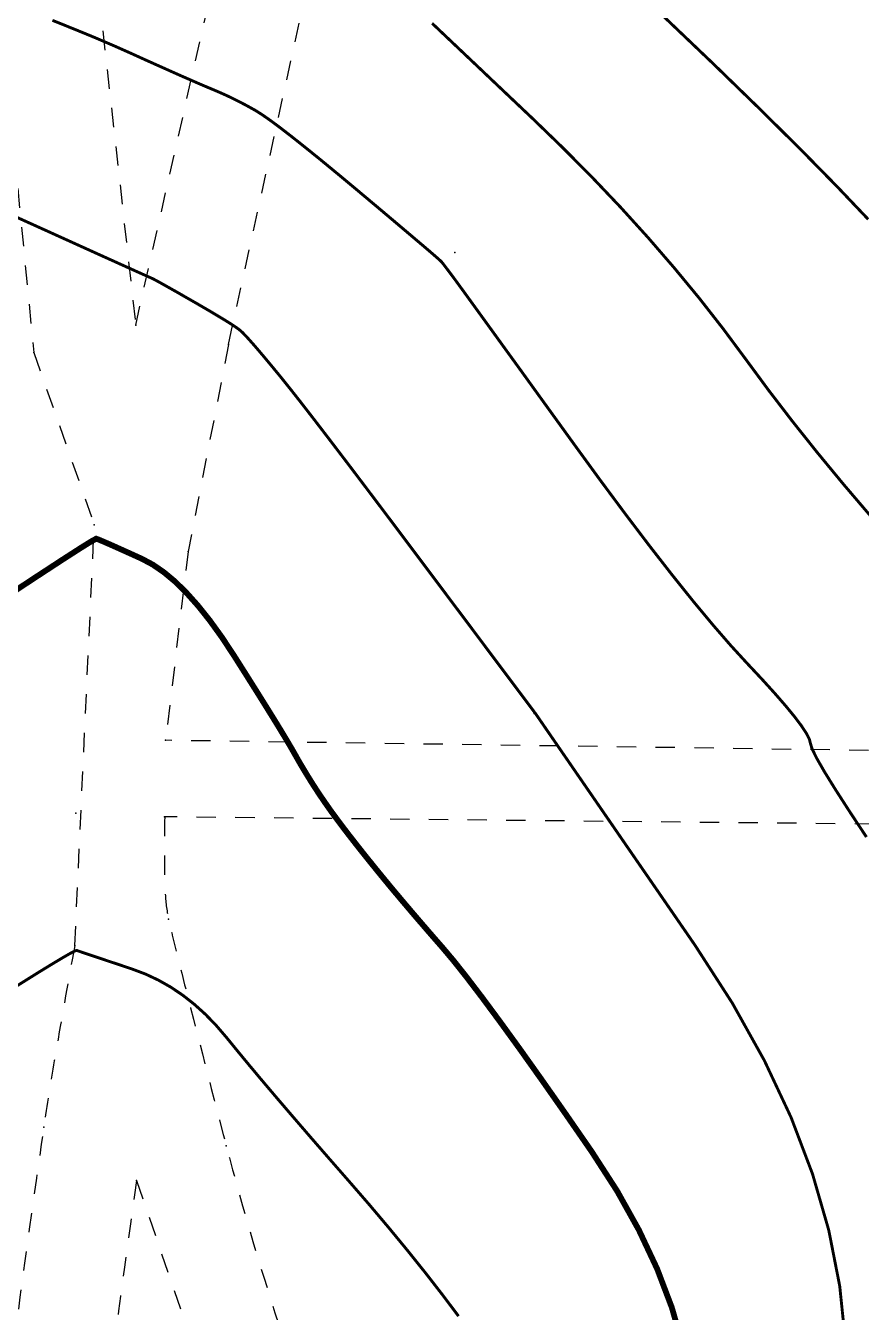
# Model space of a CAD drawing. Extents: x 940 to 1495, y 832 to 1212.
# Drawn here: x 1248.83 to 1270.41, y 914.19 to 947.43 of the extents above; entities that cross this region are included whole.
import ezdxf

# ---------------------------------------------------------------- set-up
doc = ezdxf.new("R2010")
doc.units = 0
doc.header["$LTSCALE"] = 0.5
doc.header["$PDSIZE"] = 0.2
doc.linetypes.add('X6', pattern=[2, 1, -1])
for name, color, linetype in [('DGX', 2, 'CONTINUOUS'), ('DLSS', 4, 'CONTINUOUS'), ('ZDH', 1, 'CONTINUOUS')]:
    doc.layers.add(name, color=color, linetype=linetype)

msp = doc.modelspace()

# ---------------------------------------------------------------- linework, layer by layer
at = {"layer": 'DGX', "linetype": 'Continuous', "const_width": 0.075, "flags": 128}
for points in [[(1270.588, 942.426), (1269.784, 943.272), (1268.849, 944.224), (1267.782, 945.281), (1266.585, 946.444), (1265.255, 947.712)], [(1270.588, 942.426), (1269.784, 943.272), (1268.849, 944.224), (1267.782, 945.281), (1266.585, 946.444), (1265.255, 947.712)], [(1270.588, 942.426), (1269.784, 943.272), (1268.849, 944.224), (1267.782, 945.281), (1266.585, 946.444), (1265.255, 947.712)], [(1270.588, 942.426), (1269.784, 943.272), (1268.849, 944.224), (1267.782, 945.281), (1266.585, 946.444), (1265.255, 947.712)], [(1270.588, 942.426), (1269.784, 943.272), (1268.849, 944.224), (1267.782, 945.281), (1266.585, 946.444), (1265.255, 947.712)], [(1270.588, 942.426), (1269.784, 943.272), (1268.849, 944.224), (1267.782, 945.281), (1266.585, 946.444), (1265.255, 947.712)], [(1270.544, 926.469), (1270.104, 927.135), (1269.743, 927.696), (1269.461, 928.152), (1269.26, 928.503), (1269.138, 928.749), (1269.096, 928.89), (1269.068, 928.999), (1268.99, 929.151), (1268.862, 929.345), (1268.684, 929.581), (1268.455, 929.86), (1268.176, 930.181), (1267.847, 930.544), (1267.467, 930.95), (1267.042, 931.413), (1266.578, 931.948), (1266.074, 932.554), (1265.53, 933.232), (1264.946, 933.982), (1264.323, 934.804), (1263.659, 935.698), (1262.956, 936.664), (1262.275, 937.607), (1261.678, 938.435), (1261.163, 939.146), (1260.733, 939.741), (1260.386, 940.22), (1260.123, 940.583), (1259.943, 940.83), (1259.846, 940.961), (1259.794, 941.031), (1259.747, 941.093), (1259.705, 941.149), (1259.667, 941.198), (1259.635, 941.241), (1259.607, 941.277), (1259.584, 941.306), (1259.566, 941.328), (1259.519, 941.373), (1259.409, 941.47), (1259.235, 941.621), (1258.997, 941.823), (1258.696, 942.078), (1258.332, 942.386), (1257.905, 942.746), (1257.414, 943.158), (1256.915, 943.574), (1256.464, 943.946), (1256.061, 944.272), (1255.706, 944.554), (1255.4, 944.791), (1255.141, 944.983), (1254.93, 945.13), (1254.767, 945.233), (1254.628, 945.311), (1254.489, 945.387), (1254.349, 945.46), (1254.21, 945.53), (1254.071, 945.597), (1253.932, 945.661), (1253.793, 945.722), (1253.654, 945.781), (1253.498, 945.846), (1253.31, 945.926), (1253.088, 946.023), (1252.834, 946.134), (1252.547, 946.262), (1252.227, 946.405), (1251.874, 946.563), (1251.489, 946.738), (1251.064, 946.926), (1250.594, 947.127), (1250.077, 947.339), (1249.516, 947.565)], [(1270.544, 926.469), (1270.104, 927.135), (1269.743, 927.696), (1269.461, 928.152), (1269.26, 928.503), (1269.138, 928.749), (1269.096, 928.89), (1269.068, 928.999), (1268.99, 929.151), (1268.862, 929.345), (1268.684, 929.581), (1268.455, 929.86), (1268.176, 930.181), (1267.847, 930.544), (1267.467, 930.95), (1267.042, 931.413), (1266.578, 931.948), (1266.074, 932.554), (1265.53, 933.232), (1264.946, 933.982), (1264.323, 934.804), (1263.659, 935.698), (1262.956, 936.664), (1262.275, 937.607), (1261.678, 938.435), (1261.163, 939.146), (1260.733, 939.741), (1260.386, 940.22), (1260.123, 940.583), (1259.943, 940.83), (1259.846, 940.961), (1259.794, 941.031), (1259.747, 941.093), (1259.705, 941.149), (1259.667, 941.198), (1259.635, 941.241), (1259.607, 941.277), (1259.584, 941.306), (1259.566, 941.328), (1259.519, 941.373), (1259.409, 941.47), (1259.235, 941.621), (1258.997, 941.823), (1258.696, 942.078), (1258.332, 942.386), (1257.905, 942.746), (1257.414, 943.158), (1256.915, 943.574), (1256.464, 943.946), (1256.061, 944.272), (1255.706, 944.554), (1255.4, 944.791), (1255.141, 944.983), (1254.93, 945.13), (1254.767, 945.233), (1254.628, 945.311), (1254.489, 945.387), (1254.349, 945.46), (1254.21, 945.53), (1254.071, 945.597), (1253.932, 945.661), (1253.793, 945.722), (1253.654, 945.781), (1253.498, 945.846), (1253.31, 945.926), (1253.088, 946.023), (1252.834, 946.134), (1252.547, 946.262), (1252.227, 946.405), (1251.874, 946.563), (1251.489, 946.738), (1251.064, 946.926), (1250.594, 947.127), (1250.077, 947.339), (1249.516, 947.565)], [(1270.544, 926.469), (1270.104, 927.135), (1269.743, 927.696), (1269.461, 928.152), (1269.26, 928.503), (1269.138, 928.749), (1269.096, 928.89), (1269.068, 928.999), (1268.99, 929.151), (1268.862, 929.345), (1268.684, 929.581), (1268.455, 929.86), (1268.176, 930.181), (1267.847, 930.544), (1267.467, 930.95), (1267.042, 931.413), (1266.578, 931.948), (1266.074, 932.554), (1265.53, 933.232), (1264.946, 933.982), (1264.323, 934.804), (1263.659, 935.698), (1262.956, 936.664), (1262.275, 937.607), (1261.678, 938.435), (1261.163, 939.146), (1260.733, 939.741), (1260.386, 940.22), (1260.123, 940.583), (1259.943, 940.83), (1259.846, 940.961), (1259.794, 941.031), (1259.747, 941.093), (1259.705, 941.149), (1259.667, 941.198), (1259.635, 941.241), (1259.607, 941.277), (1259.584, 941.306), (1259.566, 941.328), (1259.519, 941.373), (1259.409, 941.47), (1259.235, 941.621), (1258.997, 941.823), (1258.696, 942.078), (1258.332, 942.386), (1257.905, 942.746), (1257.414, 943.158), (1256.915, 943.574), (1256.464, 943.946), (1256.061, 944.272), (1255.706, 944.554), (1255.4, 944.791), (1255.141, 944.983), (1254.93, 945.13), (1254.767, 945.233), (1254.628, 945.311), (1254.489, 945.387), (1254.349, 945.46), (1254.21, 945.53), (1254.071, 945.597), (1253.932, 945.661), (1253.793, 945.722), (1253.654, 945.781), (1253.498, 945.846), (1253.31, 945.926), (1253.088, 946.023), (1252.834, 946.134), (1252.547, 946.262), (1252.227, 946.405), (1251.874, 946.563), (1251.489, 946.738), (1251.064, 946.926), (1250.594, 947.127), (1250.077, 947.339), (1249.516, 947.565)], [(1270.544, 926.469), (1270.104, 927.135), (1269.743, 927.696), (1269.461, 928.152), (1269.26, 928.503), (1269.138, 928.749), (1269.096, 928.89), (1269.068, 928.999), (1268.99, 929.151), (1268.862, 929.345), (1268.684, 929.581), (1268.455, 929.86), (1268.176, 930.181), (1267.847, 930.544), (1267.467, 930.95), (1267.042, 931.413), (1266.578, 931.948), (1266.074, 932.554), (1265.53, 933.232), (1264.946, 933.982), (1264.323, 934.804), (1263.659, 935.698), (1262.956, 936.664), (1262.275, 937.607), (1261.678, 938.435), (1261.163, 939.146), (1260.733, 939.741), (1260.386, 940.22), (1260.123, 940.583), (1259.943, 940.83), (1259.846, 940.961), (1259.794, 941.031), (1259.747, 941.093), (1259.705, 941.149), (1259.667, 941.198), (1259.635, 941.241), (1259.607, 941.277), (1259.584, 941.306), (1259.566, 941.328), (1259.519, 941.373), (1259.409, 941.47), (1259.235, 941.621), (1258.997, 941.823), (1258.696, 942.078), (1258.332, 942.386), (1257.905, 942.746), (1257.414, 943.158), (1256.915, 943.574), (1256.464, 943.946), (1256.061, 944.272), (1255.706, 944.554), (1255.4, 944.791), (1255.141, 944.983), (1254.93, 945.13), (1254.767, 945.233), (1254.628, 945.311), (1254.489, 945.387), (1254.349, 945.46), (1254.21, 945.53), (1254.071, 945.597), (1253.932, 945.661), (1253.793, 945.722), (1253.654, 945.781), (1253.498, 945.846), (1253.31, 945.926), (1253.088, 946.023), (1252.834, 946.134), (1252.547, 946.262), (1252.227, 946.405), (1251.874, 946.563), (1251.489, 946.738), (1251.064, 946.926), (1250.594, 947.127), (1250.077, 947.339), (1249.516, 947.565)], [(1270.658, 934.752), (1269.953, 935.578), (1269.278, 936.396), (1268.632, 937.207), (1268.015, 938.011), (1267.428, 938.808), (1266.841, 939.599), (1266.225, 940.387), (1265.578, 941.171), (1264.903, 941.952), (1264.198, 942.73), (1263.463, 943.504), (1262.698, 944.275), (1261.905, 945.042), (1261.137, 945.769), (1260.451, 946.42), (1259.846, 946.993), (1259.323, 947.489)], [(1270.658, 934.752), (1269.953, 935.578), (1269.278, 936.396), (1268.632, 937.207), (1268.015, 938.011), (1267.428, 938.808), (1266.841, 939.599), (1266.225, 940.387), (1265.578, 941.171), (1264.903, 941.952), (1264.198, 942.73), (1263.463, 943.504), (1262.698, 944.275), (1261.905, 945.042), (1261.137, 945.769), (1260.451, 946.42), (1259.846, 946.993), (1259.323, 947.489)], [(1270.658, 934.752), (1269.953, 935.578), (1269.278, 936.396), (1268.632, 937.207), (1268.015, 938.011), (1267.428, 938.808), (1266.841, 939.599), (1266.225, 940.387), (1265.578, 941.171), (1264.903, 941.952), (1264.198, 942.73), (1263.463, 943.504), (1262.698, 944.275), (1261.905, 945.042), (1261.137, 945.769), (1260.451, 946.42), (1259.846, 946.993), (1259.323, 947.489)], [(1270.658, 934.752), (1269.953, 935.578), (1269.278, 936.396), (1268.632, 937.207), (1268.015, 938.011), (1267.428, 938.808), (1266.841, 939.599), (1266.225, 940.387), (1265.578, 941.171), (1264.903, 941.952), (1264.198, 942.73), (1263.463, 943.504), (1262.698, 944.275), (1261.905, 945.042), (1261.137, 945.769), (1260.451, 946.42), (1259.846, 946.993), (1259.323, 947.489)], [(1270.658, 934.752), (1269.953, 935.578), (1269.278, 936.396), (1268.632, 937.207), (1268.015, 938.011), (1267.428, 938.808), (1266.841, 939.599), (1266.225, 940.387), (1265.578, 941.171), (1264.903, 941.952), (1264.198, 942.73), (1263.463, 943.504), (1262.698, 944.275), (1261.905, 945.042), (1261.137, 945.769), (1260.451, 946.42), (1259.846, 946.993), (1259.323, 947.489)], [(1270.658, 934.752), (1269.953, 935.578), (1269.278, 936.396), (1268.632, 937.207), (1268.015, 938.011), (1267.428, 938.808), (1266.841, 939.599), (1266.225, 940.387), (1265.578, 941.171), (1264.903, 941.952), (1264.198, 942.73), (1263.463, 943.504), (1262.698, 944.275), (1261.905, 945.042), (1261.137, 945.769), (1260.451, 946.42), (1259.846, 946.993), (1259.323, 947.489)], [(1270, 913.441), (1269.853, 914.872), (1269.57, 916.314), (1269.151, 917.765), (1268.597, 919.227), (1267.906, 920.698), (1267.079, 922.18), (1266.117, 923.672), (1265.151, 925.075), (1264.313, 926.291), (1263.605, 927.32), (1263.025, 928.162), (1262.574, 928.817), (1262.252, 929.285), (1262.059, 929.566), (1261.995, 929.66), (1261.994, 929.661), (1261.994, 929.661), (1261.993, 929.662), (1261.992, 929.664), (1261.991, 929.665), (1261.99, 929.667), (1261.988, 929.668), (1261.986, 929.67), (1261.984, 929.673), (1261.982, 929.675), (1261.979, 929.678), (1261.977, 929.682), (1261.974, 929.685), (1261.971, 929.69), (1261.967, 929.694), (1261.964, 929.699), (1261.916, 929.764), (1261.778, 929.948), (1261.55, 930.251), (1261.234, 930.674), (1260.827, 931.216), (1260.332, 931.878), (1259.746, 932.659), (1259.071, 933.56), (1258.384, 934.476), (1257.761, 935.303), (1257.203, 936.041), (1256.709, 936.69), (1256.279, 937.251), (1255.914, 937.722), (1255.613, 938.104), (1255.376, 938.398), (1255.181, 938.634), (1255.007, 938.844), (1254.851, 939.028), (1254.715, 939.186), (1254.599, 939.317), (1254.503, 939.422), (1254.426, 939.501), (1254.369, 939.554), (1254.308, 939.601), (1254.223, 939.66), (1254.112, 939.733), (1253.976, 939.818), (1253.814, 939.916), (1253.627, 940.028), (1253.415, 940.152), (1253.177, 940.29), (1252.941, 940.425), (1252.732, 940.545), (1252.551, 940.647), (1252.398, 940.733), (1252.273, 940.803), (1252.176, 940.855), (1252.106, 940.892), (1252.064, 940.911), (1251.992, 940.943), (1251.83, 941.015), (1251.579, 941.128), (1251.238, 941.282), (1250.808, 941.476), (1250.289, 941.711), (1249.68, 941.987), (1248.982, 942.303), (1248.28, 942.62)], [(1270, 913.441), (1269.853, 914.872), (1269.57, 916.314), (1269.151, 917.765), (1268.597, 919.227), (1267.906, 920.698), (1267.079, 922.18), (1266.117, 923.672), (1265.151, 925.075), (1264.313, 926.291), (1263.605, 927.32), (1263.025, 928.162), (1262.574, 928.817), (1262.252, 929.285), (1262.059, 929.566), (1261.995, 929.66), (1261.994, 929.661), (1261.994, 929.661), (1261.993, 929.662), (1261.992, 929.664), (1261.991, 929.665), (1261.99, 929.667), (1261.988, 929.668), (1261.986, 929.67), (1261.984, 929.673), (1261.982, 929.675), (1261.979, 929.678), (1261.977, 929.682), (1261.974, 929.685), (1261.971, 929.69), (1261.967, 929.694), (1261.964, 929.699), (1261.916, 929.764), (1261.778, 929.948), (1261.55, 930.251), (1261.234, 930.674), (1260.827, 931.216), (1260.332, 931.878), (1259.746, 932.659), (1259.071, 933.56), (1258.384, 934.476), (1257.761, 935.303), (1257.203, 936.041), (1256.709, 936.69), (1256.279, 937.251), (1255.914, 937.722), (1255.613, 938.104), (1255.376, 938.398), (1255.181, 938.634), (1255.007, 938.844), (1254.851, 939.028), (1254.715, 939.186), (1254.599, 939.317), (1254.503, 939.422), (1254.426, 939.501), (1254.369, 939.554), (1254.308, 939.601), (1254.223, 939.66), (1254.112, 939.733), (1253.976, 939.818), (1253.814, 939.916), (1253.627, 940.028), (1253.415, 940.152), (1253.177, 940.29), (1252.941, 940.425), (1252.732, 940.545), (1252.551, 940.647), (1252.398, 940.733), (1252.273, 940.803), (1252.176, 940.855), (1252.106, 940.892), (1252.064, 940.911), (1251.992, 940.943), (1251.83, 941.015), (1251.579, 941.128), (1251.238, 941.282), (1250.808, 941.476), (1250.289, 941.711), (1249.68, 941.987), (1248.982, 942.303), (1248.28, 942.62)], [(1270, 913.441), (1269.853, 914.872), (1269.57, 916.314), (1269.151, 917.765), (1268.597, 919.227), (1267.906, 920.698), (1267.079, 922.18), (1266.117, 923.672), (1265.151, 925.075), (1264.313, 926.291), (1263.605, 927.32), (1263.025, 928.162), (1262.574, 928.817), (1262.252, 929.285), (1262.059, 929.566), (1261.995, 929.66), (1261.994, 929.661), (1261.994, 929.661), (1261.993, 929.662), (1261.992, 929.664), (1261.991, 929.665), (1261.99, 929.667), (1261.988, 929.668), (1261.986, 929.67), (1261.984, 929.673), (1261.982, 929.675), (1261.979, 929.678), (1261.977, 929.682), (1261.974, 929.685), (1261.971, 929.69), (1261.967, 929.694), (1261.964, 929.699), (1261.916, 929.764), (1261.778, 929.948), (1261.55, 930.251), (1261.234, 930.674), (1260.827, 931.216), (1260.332, 931.878), (1259.746, 932.659), (1259.071, 933.56), (1258.384, 934.476), (1257.761, 935.303), (1257.203, 936.041), (1256.709, 936.69), (1256.279, 937.251), (1255.914, 937.722), (1255.613, 938.104), (1255.376, 938.398), (1255.181, 938.634), (1255.007, 938.844), (1254.851, 939.028), (1254.715, 939.186), (1254.599, 939.317), (1254.503, 939.422), (1254.426, 939.501), (1254.369, 939.554), (1254.308, 939.601), (1254.223, 939.66), (1254.112, 939.733), (1253.976, 939.818), (1253.814, 939.916), (1253.627, 940.028), (1253.415, 940.152), (1253.177, 940.29), (1252.941, 940.425), (1252.732, 940.545), (1252.551, 940.647), (1252.398, 940.733), (1252.273, 940.803), (1252.176, 940.855), (1252.106, 940.892), (1252.064, 940.911), (1251.992, 940.943), (1251.83, 941.015), (1251.579, 941.128), (1251.238, 941.282), (1250.808, 941.476), (1250.289, 941.711), (1249.68, 941.987), (1248.982, 942.303), (1248.28, 942.62)], [(1270, 913.441), (1269.853, 914.872), (1269.57, 916.314), (1269.151, 917.765), (1268.597, 919.227), (1267.906, 920.698), (1267.079, 922.18), (1266.117, 923.672), (1265.151, 925.075), (1264.313, 926.291), (1263.605, 927.32), (1263.025, 928.162), (1262.574, 928.817), (1262.252, 929.285), (1262.059, 929.566), (1261.995, 929.66), (1261.994, 929.661), (1261.994, 929.661), (1261.993, 929.662), (1261.992, 929.664), (1261.991, 929.665), (1261.99, 929.667), (1261.988, 929.668), (1261.986, 929.67), (1261.984, 929.673), (1261.982, 929.675), (1261.979, 929.678), (1261.977, 929.682), (1261.974, 929.685), (1261.971, 929.69), (1261.967, 929.694), (1261.964, 929.699), (1261.916, 929.764), (1261.778, 929.948), (1261.55, 930.251), (1261.234, 930.674), (1260.827, 931.216), (1260.332, 931.878), (1259.746, 932.659), (1259.071, 933.56), (1258.384, 934.476), (1257.761, 935.303), (1257.203, 936.041), (1256.709, 936.69), (1256.279, 937.251), (1255.914, 937.722), (1255.613, 938.104), (1255.376, 938.398), (1255.181, 938.634), (1255.007, 938.844), (1254.851, 939.028), (1254.715, 939.186), (1254.599, 939.317), (1254.503, 939.422), (1254.426, 939.501), (1254.369, 939.554), (1254.308, 939.601), (1254.223, 939.66), (1254.112, 939.733), (1253.976, 939.818), (1253.814, 939.916), (1253.627, 940.028), (1253.415, 940.152), (1253.177, 940.29), (1252.941, 940.425), (1252.732, 940.545), (1252.551, 940.647), (1252.398, 940.733), (1252.273, 940.803), (1252.176, 940.855), (1252.106, 940.892), (1252.064, 940.911), (1251.992, 940.943), (1251.83, 941.015), (1251.579, 941.128), (1251.238, 941.282), (1250.808, 941.476), (1250.289, 941.711), (1249.68, 941.987), (1248.982, 942.303), (1248.28, 942.62)], [(1270, 913.441), (1269.853, 914.872), (1269.57, 916.314), (1269.151, 917.765), (1268.597, 919.227), (1267.906, 920.698), (1267.079, 922.18), (1266.117, 923.672), (1265.151, 925.075), (1264.313, 926.291), (1263.605, 927.32), (1263.025, 928.162), (1262.574, 928.817), (1262.252, 929.285), (1262.059, 929.566), (1261.995, 929.66), (1261.994, 929.661), (1261.994, 929.661), (1261.993, 929.662), (1261.992, 929.664), (1261.991, 929.665), (1261.99, 929.667), (1261.988, 929.668), (1261.986, 929.67), (1261.984, 929.673), (1261.982, 929.675), (1261.979, 929.678), (1261.977, 929.682), (1261.974, 929.685), (1261.971, 929.69), (1261.967, 929.694), (1261.964, 929.699), (1261.916, 929.764), (1261.778, 929.948), (1261.55, 930.251), (1261.234, 930.674), (1260.827, 931.216), (1260.332, 931.878), (1259.746, 932.659), (1259.071, 933.56), (1258.384, 934.476), (1257.761, 935.303), (1257.203, 936.041), (1256.709, 936.69), (1256.279, 937.251), (1255.914, 937.722), (1255.613, 938.104), (1255.376, 938.398), (1255.181, 938.634), (1255.007, 938.844), (1254.851, 939.028), (1254.715, 939.186), (1254.599, 939.317), (1254.503, 939.422), (1254.426, 939.501), (1254.369, 939.554), (1254.308, 939.601), (1254.223, 939.66), (1254.112, 939.733), (1253.976, 939.818), (1253.814, 939.916), (1253.627, 940.028), (1253.415, 940.152), (1253.177, 940.29), (1252.941, 940.425), (1252.732, 940.545), (1252.551, 940.647), (1252.398, 940.733), (1252.273, 940.803), (1252.176, 940.855), (1252.106, 940.892), (1252.064, 940.911), (1251.992, 940.943), (1251.83, 941.015), (1251.579, 941.128), (1251.238, 941.282), (1250.808, 941.476), (1250.289, 941.711), (1249.68, 941.987), (1248.982, 942.303), (1248.28, 942.62)], [(1270, 913.441), (1269.853, 914.872), (1269.57, 916.314), (1269.151, 917.765), (1268.597, 919.227), (1267.906, 920.698), (1267.079, 922.18), (1266.117, 923.672), (1265.151, 925.075), (1264.313, 926.291), (1263.605, 927.32), (1263.025, 928.162), (1262.574, 928.817), (1262.252, 929.285), (1262.059, 929.566), (1261.995, 929.66), (1261.994, 929.661), (1261.994, 929.661), (1261.993, 929.662), (1261.992, 929.664), (1261.991, 929.665), (1261.99, 929.667), (1261.988, 929.668), (1261.986, 929.67), (1261.984, 929.673), (1261.982, 929.675), (1261.979, 929.678), (1261.977, 929.682), (1261.974, 929.685), (1261.971, 929.69), (1261.967, 929.694), (1261.964, 929.699), (1261.916, 929.764), (1261.778, 929.948), (1261.55, 930.251), (1261.234, 930.674), (1260.827, 931.216), (1260.332, 931.878), (1259.746, 932.659), (1259.071, 933.56), (1258.384, 934.476), (1257.761, 935.303), (1257.203, 936.041), (1256.709, 936.69), (1256.279, 937.251), (1255.914, 937.722), (1255.613, 938.104), (1255.376, 938.398), (1255.181, 938.634), (1255.007, 938.844), (1254.851, 939.028), (1254.715, 939.186), (1254.599, 939.317), (1254.503, 939.422), (1254.426, 939.501), (1254.369, 939.554), (1254.308, 939.601), (1254.223, 939.66), (1254.112, 939.733), (1253.976, 939.818), (1253.814, 939.916), (1253.627, 940.028), (1253.415, 940.152), (1253.177, 940.29), (1252.941, 940.425), (1252.732, 940.545), (1252.551, 940.647), (1252.398, 940.733), (1252.273, 940.803), (1252.176, 940.855), (1252.106, 940.892), (1252.064, 940.911), (1251.992, 940.943), (1251.83, 941.015), (1251.579, 941.128), (1251.238, 941.282), (1250.808, 941.476), (1250.289, 941.711), (1249.68, 941.987), (1248.982, 942.303), (1248.28, 942.62)], [(1260.007, 914.094), (1259.586, 914.653), (1259.146, 915.22), (1258.685, 915.795), (1258.205, 916.378), (1257.705, 916.97), (1257.186, 917.569), (1256.673, 918.155), (1256.193, 918.707), (1255.747, 919.224), (1255.334, 919.706), (1254.954, 920.154), (1254.608, 920.567), (1254.295, 920.946), (1254.015, 921.29), (1253.747, 921.603), (1253.469, 921.89), (1253.18, 922.151), (1252.882, 922.385), (1252.573, 922.593), (1252.253, 922.774), (1251.924, 922.929), (1251.584, 923.057), (1251.26, 923.166), (1250.977, 923.26), (1250.735, 923.341), (1250.534, 923.409), (1250.374, 923.462), (1250.256, 923.502), (1250.178, 923.529), (1250.141, 923.542), (1250.092, 923.526), (1249.978, 923.466), (1249.798, 923.363), (1249.552, 923.216), (1249.241, 923.026), (1248.864, 922.791), (1248.422, 922.514)], [(1260.007, 914.094), (1259.586, 914.653), (1259.146, 915.22), (1258.685, 915.795), (1258.205, 916.378), (1257.705, 916.97), (1257.186, 917.569), (1256.673, 918.155), (1256.193, 918.707), (1255.747, 919.224), (1255.334, 919.706), (1254.954, 920.154), (1254.608, 920.567), (1254.295, 920.946), (1254.015, 921.29), (1253.747, 921.603), (1253.469, 921.89), (1253.18, 922.151), (1252.882, 922.385), (1252.573, 922.593), (1252.253, 922.774), (1251.924, 922.929), (1251.584, 923.057), (1251.26, 923.166), (1250.977, 923.26), (1250.735, 923.341), (1250.534, 923.409), (1250.374, 923.462), (1250.256, 923.502), (1250.178, 923.529), (1250.141, 923.542), (1250.092, 923.526), (1249.978, 923.466), (1249.798, 923.363), (1249.552, 923.216), (1249.241, 923.026), (1248.864, 922.791), (1248.422, 922.514)], [(1260.007, 914.094), (1259.586, 914.653), (1259.146, 915.22), (1258.685, 915.795), (1258.205, 916.378), (1257.705, 916.97), (1257.186, 917.569), (1256.673, 918.155), (1256.193, 918.707), (1255.747, 919.224), (1255.334, 919.706), (1254.954, 920.154), (1254.608, 920.567), (1254.295, 920.946), (1254.015, 921.29), (1253.747, 921.603), (1253.469, 921.89), (1253.18, 922.151), (1252.882, 922.385), (1252.573, 922.593), (1252.253, 922.774), (1251.924, 922.929), (1251.584, 923.057), (1251.26, 923.166), (1250.977, 923.26), (1250.735, 923.341), (1250.534, 923.409), (1250.374, 923.462), (1250.256, 923.502), (1250.178, 923.529), (1250.141, 923.542), (1250.092, 923.526), (1249.978, 923.466), (1249.798, 923.363), (1249.552, 923.216), (1249.241, 923.026), (1248.864, 922.791), (1248.422, 922.514)], [(1260.007, 914.094), (1259.586, 914.653), (1259.146, 915.22), (1258.685, 915.795), (1258.205, 916.378), (1257.705, 916.97), (1257.186, 917.569), (1256.673, 918.155), (1256.193, 918.707), (1255.747, 919.224), (1255.334, 919.706), (1254.954, 920.154), (1254.608, 920.567), (1254.295, 920.946), (1254.015, 921.29), (1253.747, 921.603), (1253.469, 921.89), (1253.18, 922.151), (1252.882, 922.385), (1252.573, 922.593), (1252.253, 922.774), (1251.924, 922.929), (1251.584, 923.057), (1251.26, 923.166), (1250.977, 923.26), (1250.735, 923.341), (1250.534, 923.409), (1250.374, 923.462), (1250.256, 923.502), (1250.178, 923.529), (1250.141, 923.542), (1250.092, 923.526), (1249.978, 923.466), (1249.798, 923.363), (1249.552, 923.216), (1249.241, 923.026), (1248.864, 922.791), (1248.422, 922.514)], [(1260.007, 914.094), (1259.586, 914.653), (1259.146, 915.22), (1258.685, 915.795), (1258.205, 916.378), (1257.705, 916.97), (1257.186, 917.569), (1256.673, 918.155), (1256.193, 918.707), (1255.747, 919.224), (1255.334, 919.706), (1254.954, 920.154), (1254.608, 920.567), (1254.295, 920.946), (1254.015, 921.29), (1253.747, 921.603), (1253.469, 921.89), (1253.18, 922.151), (1252.882, 922.385), (1252.573, 922.593), (1252.253, 922.774), (1251.924, 922.929), (1251.584, 923.057), (1251.26, 923.166), (1250.977, 923.26), (1250.735, 923.341), (1250.534, 923.409), (1250.374, 923.462), (1250.256, 923.502), (1250.178, 923.529), (1250.141, 923.542), (1250.092, 923.526), (1249.978, 923.466), (1249.798, 923.363), (1249.552, 923.216), (1249.241, 923.026), (1248.864, 922.791), (1248.422, 922.514)], [(1260.007, 914.094), (1259.586, 914.653), (1259.146, 915.22), (1258.685, 915.795), (1258.205, 916.378), (1257.705, 916.97), (1257.186, 917.569), (1256.673, 918.155), (1256.193, 918.707), (1255.747, 919.224), (1255.334, 919.706), (1254.954, 920.154), (1254.608, 920.567), (1254.295, 920.946), (1254.015, 921.29), (1253.747, 921.603), (1253.469, 921.89), (1253.18, 922.151), (1252.882, 922.385), (1252.573, 922.593), (1252.253, 922.774), (1251.924, 922.929), (1251.584, 923.057), (1251.26, 923.166), (1250.977, 923.26), (1250.735, 923.341), (1250.534, 923.409), (1250.374, 923.462), (1250.256, 923.502), (1250.178, 923.529), (1250.141, 923.542), (1250.092, 923.526), (1249.978, 923.466), (1249.798, 923.363), (1249.552, 923.216), (1249.241, 923.026), (1248.864, 922.791), (1248.422, 922.514)]]:
    msp.add_lwpolyline(points, dxfattribs=at)
at = {"layer": 'DGX', "linetype": 'Continuous', "const_width": 0.075}
msp.add_lwpolyline([(1270.544, 926.469), (1270.104, 927.135), (1269.743, 927.696), (1269.461, 928.152), (1269.26, 928.503), (1269.138, 928.749), (1269.096, 928.89), (1269.068, 928.999), (1268.99, 929.151), (1268.862, 929.345), (1268.684, 929.581), (1268.455, 929.86), (1268.176, 930.181), (1267.847, 930.544), (1267.467, 930.95), (1267.042, 931.413), (1266.578, 931.948), (1266.074, 932.554), (1265.53, 933.232), (1264.946, 933.982), (1264.323, 934.804), (1263.659, 935.698), (1262.956, 936.664), (1262.275, 937.607), (1261.678, 938.435), (1261.163, 939.146), (1260.733, 939.741), (1260.386, 940.22), (1260.123, 940.583), (1259.943, 940.83), (1259.846, 940.961), (1259.794, 941.031), (1259.747, 941.093), (1259.705, 941.149), (1259.667, 941.198), (1259.635, 941.241), (1259.607, 941.277), (1259.584, 941.306), (1259.566, 941.328), (1259.519, 941.373), (1259.409, 941.47), (1259.235, 941.621), (1258.997, 941.823), (1258.696, 942.078), (1258.332, 942.386), (1257.905, 942.746), (1257.414, 943.158), (1256.915, 943.574), (1256.464, 943.946), (1256.061, 944.272), (1255.706, 944.554), (1255.4, 944.791), (1255.141, 944.983), (1254.93, 945.13), (1254.767, 945.233), (1254.628, 945.311), (1254.489, 945.387), (1254.349, 945.46), (1254.21, 945.53), (1254.071, 945.597), (1253.932, 945.661), (1253.793, 945.722), (1253.654, 945.781), (1253.498, 945.846), (1253.31, 945.926), (1253.088, 946.023), (1252.834, 946.134), (1252.547, 946.262), (1252.227, 946.405), (1251.874, 946.563), (1251.489, 946.738), (1251.064, 946.926), (1250.849, 947.018)], dxfattribs=at)
msp.add_lwpolyline([(1270.544, 926.469), (1270.104, 927.135), (1269.743, 927.696), (1269.461, 928.152), (1269.26, 928.503), (1269.138, 928.749), (1269.096, 928.89), (1269.068, 928.999), (1268.99, 929.151), (1268.862, 929.345), (1268.684, 929.581), (1268.455, 929.86), (1268.176, 930.181), (1267.847, 930.544), (1267.467, 930.95), (1267.042, 931.413), (1266.578, 931.948), (1266.074, 932.554), (1265.53, 933.232), (1264.946, 933.982), (1264.323, 934.804), (1263.659, 935.698), (1262.956, 936.664), (1262.275, 937.607), (1261.678, 938.435), (1261.163, 939.146), (1260.733, 939.741), (1260.386, 940.22), (1260.123, 940.583), (1259.943, 940.83), (1259.846, 940.961), (1259.794, 941.031), (1259.747, 941.093), (1259.705, 941.149), (1259.667, 941.198), (1259.635, 941.241), (1259.607, 941.277), (1259.584, 941.306), (1259.566, 941.328), (1259.519, 941.373), (1259.409, 941.47), (1259.235, 941.621), (1258.997, 941.823), (1258.696, 942.078), (1258.332, 942.386), (1257.905, 942.746), (1257.414, 943.158), (1256.915, 943.574), (1256.464, 943.946), (1256.061, 944.272), (1255.706, 944.554), (1255.4, 944.791), (1255.141, 944.983), (1254.93, 945.13), (1254.767, 945.233), (1254.628, 945.311), (1254.489, 945.387), (1254.349, 945.46), (1254.21, 945.53), (1254.071, 945.597), (1253.932, 945.661), (1253.793, 945.722), (1253.654, 945.781), (1253.498, 945.846), (1253.31, 945.926), (1253.088, 946.023), (1252.834, 946.134), (1252.547, 946.262), (1252.227, 946.405), (1251.874, 946.563), (1251.489, 946.738), (1251.064, 946.926), (1250.849, 947.018)], dxfattribs=at)
at = {"layer": 'DGX', "color": 3, "linetype": 'Continuous', "const_width": 0.15, "flags": 128}
msp.add_lwpolyline([(1265.8, 913.335), (1265.514, 914.323), (1265.136, 915.318), (1264.665, 916.32), (1264.102, 917.329), (1263.445, 918.346), (1262.77, 919.322), (1262.15, 920.207), (1261.584, 921.003), (1261.073, 921.708), (1260.617, 922.324), (1260.216, 922.85), (1259.87, 923.286), (1259.578, 923.632), (1259.318, 923.929), (1259.066, 924.221), (1258.822, 924.505), (1258.586, 924.783), (1258.357, 925.055), (1258.137, 925.32), (1257.925, 925.579), (1257.721, 925.831), (1257.526, 926.074), (1257.345, 926.304), (1257.175, 926.522), (1257.018, 926.727), (1256.873, 926.921), (1256.74, 927.101), (1256.62, 927.27), (1256.512, 927.426), (1256.411, 927.575), (1256.313, 927.724), (1256.217, 927.873), (1256.125, 928.021), (1256.035, 928.168), (1255.947, 928.315), (1255.862, 928.461), (1255.78, 928.607), (1255.684, 928.774), (1255.56, 928.985), (1255.406, 929.24), (1255.223, 929.538), (1255.01, 929.881), (1254.769, 930.266), (1254.498, 930.696), (1254.198, 931.169), (1253.886, 931.641), (1253.578, 932.067), (1253.275, 932.447), (1252.976, 932.781), (1252.683, 933.069), (1252.394, 933.31), (1252.109, 933.506), (1251.829, 933.655), (1251.568, 933.774), (1251.339, 933.877), (1251.143, 933.965), (1250.979, 934.038), (1250.848, 934.095), (1250.748, 934.137), (1250.682, 934.164), (1250.647, 934.176), (1250.538, 934.118), (1250.247, 933.937), (1249.774, 933.633), (1249.119, 933.205), (1248.282, 932.654)], dxfattribs=at)
msp.add_lwpolyline([(1265.8, 913.335), (1265.514, 914.323), (1265.136, 915.318), (1264.665, 916.32), (1264.102, 917.329), (1263.445, 918.346), (1262.77, 919.322), (1262.15, 920.207), (1261.584, 921.003), (1261.073, 921.708), (1260.617, 922.324), (1260.216, 922.85), (1259.87, 923.286), (1259.578, 923.632), (1259.318, 923.929), (1259.066, 924.221), (1258.822, 924.505), (1258.586, 924.783), (1258.357, 925.055), (1258.137, 925.32), (1257.925, 925.579), (1257.721, 925.831), (1257.526, 926.074), (1257.345, 926.304), (1257.175, 926.522), (1257.018, 926.727), (1256.873, 926.921), (1256.74, 927.101), (1256.62, 927.27), (1256.512, 927.426), (1256.411, 927.575), (1256.313, 927.724), (1256.217, 927.873), (1256.125, 928.021), (1256.035, 928.168), (1255.947, 928.315), (1255.862, 928.461), (1255.78, 928.607), (1255.684, 928.774), (1255.56, 928.985), (1255.406, 929.24), (1255.223, 929.538), (1255.01, 929.881), (1254.769, 930.266), (1254.498, 930.696), (1254.198, 931.169), (1253.886, 931.641), (1253.578, 932.067), (1253.275, 932.447), (1252.976, 932.781), (1252.683, 933.069), (1252.394, 933.31), (1252.109, 933.506), (1251.829, 933.655), (1251.568, 933.774), (1251.339, 933.877), (1251.143, 933.965), (1250.979, 934.038), (1250.848, 934.095), (1250.748, 934.137), (1250.682, 934.164), (1250.647, 934.176), (1250.538, 934.118), (1250.247, 933.937), (1249.774, 933.633), (1249.119, 933.205), (1248.282, 932.654)], dxfattribs=at)
msp.add_lwpolyline([(1265.8, 913.335), (1265.514, 914.323), (1265.136, 915.318), (1264.665, 916.32), (1264.102, 917.329), (1263.445, 918.346), (1262.77, 919.322), (1262.15, 920.207), (1261.584, 921.003), (1261.073, 921.708), (1260.617, 922.324), (1260.216, 922.85), (1259.87, 923.286), (1259.578, 923.632), (1259.318, 923.929), (1259.066, 924.221), (1258.822, 924.505), (1258.586, 924.783), (1258.357, 925.055), (1258.137, 925.32), (1257.925, 925.579), (1257.721, 925.831), (1257.526, 926.074), (1257.345, 926.304), (1257.175, 926.522), (1257.018, 926.727), (1256.873, 926.921), (1256.74, 927.101), (1256.62, 927.27), (1256.512, 927.426), (1256.411, 927.575), (1256.313, 927.724), (1256.217, 927.873), (1256.125, 928.021), (1256.035, 928.168), (1255.947, 928.315), (1255.862, 928.461), (1255.78, 928.607), (1255.684, 928.774), (1255.56, 928.985), (1255.406, 929.24), (1255.223, 929.538), (1255.01, 929.881), (1254.769, 930.266), (1254.498, 930.696), (1254.198, 931.169), (1253.886, 931.641), (1253.578, 932.067), (1253.275, 932.447), (1252.976, 932.781), (1252.683, 933.069), (1252.394, 933.31), (1252.109, 933.506), (1251.829, 933.655), (1251.568, 933.774), (1251.339, 933.877), (1251.143, 933.965), (1250.979, 934.038), (1250.848, 934.095), (1250.748, 934.137), (1250.682, 934.164), (1250.647, 934.176), (1250.538, 934.118), (1250.247, 933.937), (1249.774, 933.633), (1249.119, 933.205), (1248.282, 932.654)], dxfattribs=at)
msp.add_lwpolyline([(1265.8, 913.335), (1265.514, 914.323), (1265.136, 915.318), (1264.665, 916.32), (1264.102, 917.329), (1263.445, 918.346), (1262.77, 919.322), (1262.15, 920.207), (1261.584, 921.003), (1261.073, 921.708), (1260.617, 922.324), (1260.216, 922.85), (1259.87, 923.286), (1259.578, 923.632), (1259.318, 923.929), (1259.066, 924.221), (1258.822, 924.505), (1258.586, 924.783), (1258.357, 925.055), (1258.137, 925.32), (1257.925, 925.579), (1257.721, 925.831), (1257.526, 926.074), (1257.345, 926.304), (1257.175, 926.522), (1257.018, 926.727), (1256.873, 926.921), (1256.74, 927.101), (1256.62, 927.27), (1256.512, 927.426), (1256.411, 927.575), (1256.313, 927.724), (1256.217, 927.873), (1256.125, 928.021), (1256.035, 928.168), (1255.947, 928.315), (1255.862, 928.461), (1255.78, 928.607), (1255.684, 928.774), (1255.56, 928.985), (1255.406, 929.24), (1255.223, 929.538), (1255.01, 929.881), (1254.769, 930.266), (1254.498, 930.696), (1254.198, 931.169), (1253.886, 931.641), (1253.578, 932.067), (1253.275, 932.447), (1252.976, 932.781), (1252.683, 933.069), (1252.394, 933.31), (1252.109, 933.506), (1251.829, 933.655), (1251.568, 933.774), (1251.339, 933.877), (1251.143, 933.965), (1250.979, 934.038), (1250.848, 934.095), (1250.748, 934.137), (1250.682, 934.164), (1250.647, 934.176), (1250.538, 934.118), (1250.247, 933.937), (1249.774, 933.633), (1249.119, 933.205), (1248.282, 932.654)], dxfattribs=at)
msp.add_lwpolyline([(1265.8, 913.335), (1265.514, 914.323), (1265.136, 915.318), (1264.665, 916.32), (1264.102, 917.329), (1263.445, 918.346), (1262.77, 919.322), (1262.15, 920.207), (1261.584, 921.003), (1261.073, 921.708), (1260.617, 922.324), (1260.216, 922.85), (1259.87, 923.286), (1259.578, 923.632), (1259.318, 923.929), (1259.066, 924.221), (1258.822, 924.505), (1258.586, 924.783), (1258.357, 925.055), (1258.137, 925.32), (1257.925, 925.579), (1257.721, 925.831), (1257.526, 926.074), (1257.345, 926.304), (1257.175, 926.522), (1257.018, 926.727), (1256.873, 926.921), (1256.74, 927.101), (1256.62, 927.27), (1256.512, 927.426), (1256.411, 927.575), (1256.313, 927.724), (1256.217, 927.873), (1256.125, 928.021), (1256.035, 928.168), (1255.947, 928.315), (1255.862, 928.461), (1255.78, 928.607), (1255.684, 928.774), (1255.56, 928.985), (1255.406, 929.24), (1255.223, 929.538), (1255.01, 929.881), (1254.769, 930.266), (1254.498, 930.696), (1254.198, 931.169), (1253.886, 931.641), (1253.578, 932.067), (1253.275, 932.447), (1252.976, 932.781), (1252.683, 933.069), (1252.394, 933.31), (1252.109, 933.506), (1251.829, 933.655), (1251.568, 933.774), (1251.339, 933.877), (1251.143, 933.965), (1250.979, 934.038), (1250.848, 934.095), (1250.748, 934.137), (1250.682, 934.164), (1250.647, 934.176), (1250.538, 934.118), (1250.247, 933.937), (1249.774, 933.633), (1249.119, 933.205), (1248.282, 932.654)], dxfattribs=at)
msp.add_lwpolyline([(1265.8, 913.335), (1265.514, 914.323), (1265.136, 915.318), (1264.665, 916.32), (1264.102, 917.329), (1263.445, 918.346), (1262.77, 919.322), (1262.15, 920.207), (1261.584, 921.003), (1261.073, 921.708), (1260.617, 922.324), (1260.216, 922.85), (1259.87, 923.286), (1259.578, 923.632), (1259.318, 923.929), (1259.066, 924.221), (1258.822, 924.505), (1258.586, 924.783), (1258.357, 925.055), (1258.137, 925.32), (1257.925, 925.579), (1257.721, 925.831), (1257.526, 926.074), (1257.345, 926.304), (1257.175, 926.522), (1257.018, 926.727), (1256.873, 926.921), (1256.74, 927.101), (1256.62, 927.27), (1256.512, 927.426), (1256.411, 927.575), (1256.313, 927.724), (1256.217, 927.873), (1256.125, 928.021), (1256.035, 928.168), (1255.947, 928.315), (1255.862, 928.461), (1255.78, 928.607), (1255.684, 928.774), (1255.56, 928.985), (1255.406, 929.24), (1255.223, 929.538), (1255.01, 929.881), (1254.769, 930.266), (1254.498, 930.696), (1254.198, 931.169), (1253.886, 931.641), (1253.578, 932.067), (1253.275, 932.447), (1252.976, 932.781), (1252.683, 933.069), (1252.394, 933.31), (1252.109, 933.506), (1251.829, 933.655), (1251.568, 933.774), (1251.339, 933.877), (1251.143, 933.965), (1250.979, 934.038), (1250.848, 934.095), (1250.748, 934.137), (1250.682, 934.164), (1250.647, 934.176), (1250.538, 934.118), (1250.247, 933.937), (1249.774, 933.633), (1249.119, 933.205), (1248.282, 932.654)], dxfattribs=at)
at = {"layer": 'DLSS', "linetype": 'X6', "flags": 128}
for points in [[(1246.659, 963.125), (1249.036, 938.984)], [(1249.041, 963.191), (1251.667, 939.694)], [(1251.667, 939.694), (1254.447, 951.971)], [(1254.064, 939.194), (1256.752, 951.406)], [(1254.064, 939.194), (1253.023, 933.847)], [(1249.036, 938.984), (1250.597, 934.531)], [(1250.094, 923.665), (1250.597, 934.531)], [(1253.023, 933.847), (1252.437, 928.968)], [(1280.596, 928.562), (1252.437, 928.968)], [(1280.739, 926.701), (1252.408, 926.991)], [(1251.691, 917.6), (1255.519, 906.385)]]:
    msp.add_lwpolyline(points, dxfattribs=at)
for points in [[(1252.417, 926.991, 0.016011), (1252.429, 925.034, 0.045373), (1252.518, 924.348, 0.007345), (1252.78, 923.25, 0.001687), (1254.007, 918.493, 0.016154), (1255.465, 913.574, 0.011897), (1257.815, 907.017)], [(1250.094, 923.665, 0.003672), (1249.564, 920.693, 0.006367), (1249.292, 918.973, 0.003907), (1248.33, 911.946, 0.018912), (1248.198, 910.486, 0.102821), (1248.584, 907.97, -0.051475), (1249.854, 903.088, -0.024367), (1250.454, 897.274, -0.074187), (1250.273, 895.354, -0.049448), (1249.63, 893.54, -0.025066), (1247.847, 890.197, -0.023889), (1245.47, 886.629, 0.020447), (1242.664, 882.48, 0.028072), (1238.848, 875.454, 0.01543), (1233.044, 862.123, 0.0312), (1232.5, 860.466, 0.010773), (1231.332, 855.555)]]:
    msp.add_lwpolyline(points, format="xyb", dxfattribs=at)
at = {"layer": 'DLSS', "linetype": 'X6'}
msp.add_lwpolyline([(1251.691, 917.6, 0.003345), (1250.879, 911.617, 0.018912), (1250.764, 910.351, 0.102821), (1250.992, 908.869, -0.051475), (1252.394, 903.476, -0.024367), (1253.02, 897.414, -0.074187), (1252.768, 894.738, -0.049448), (1251.955, 892.447, -0.025066), (1250.051, 888.876, -0.023889), (1247.538, 885.104, 0.020447), (1244.85, 881.129, 0.028072), (1241.171, 874.356, 0.01543), (1235.431, 861.17, 0.0312), (1234.986, 859.818, 0.010773), (1233.844, 855.015, 0.010773)], format="xyb", dxfattribs=at)
at = {"layer": 'ZDH', "linetype": 'Continuous'}
for p in [(1259.91, 941.568, 22.918), (1259.91, 941.568, 22.918), (1251.667, 939.694, 24.25), (1251.667, 939.694, 24.25), (1254.064, 939.194, 24.1), (1254.064, 939.194, 24.1), (1249.036, 938.984, 24.396), (1249.036, 938.984, 24.396), (1250.597, 934.531, 24.967), (1250.597, 934.531, 24.967), (1253.023, 933.847, 24.923), (1253.023, 933.847, 24.923), (1261.959, 929.664, 24.005), (1261.959, 929.664, 24.005), (1252.437, 928.968, 25.462), (1252.437, 928.968, 25.462), (1250.119, 927.089, 25.69), (1250.119, 927.089, 25.69), (1252.408, 926.991, 25.628), (1252.408, 926.991, 25.628), (1252.518, 924.348, 25.869), (1252.518, 924.348, 25.869), (1250.094, 923.665, 25.991), (1250.094, 923.665, 25.991), (1249.292, 918.973, 26.416), (1249.292, 918.973, 26.416), (1254.007, 918.493, 26.307), (1254.007, 918.493, 26.307), (1251.691, 917.6, 26.436), (1251.691, 917.6, 26.436)]:
    msp.add_point(p, dxfattribs=at)

doc.saveas('drawing.dxf')
